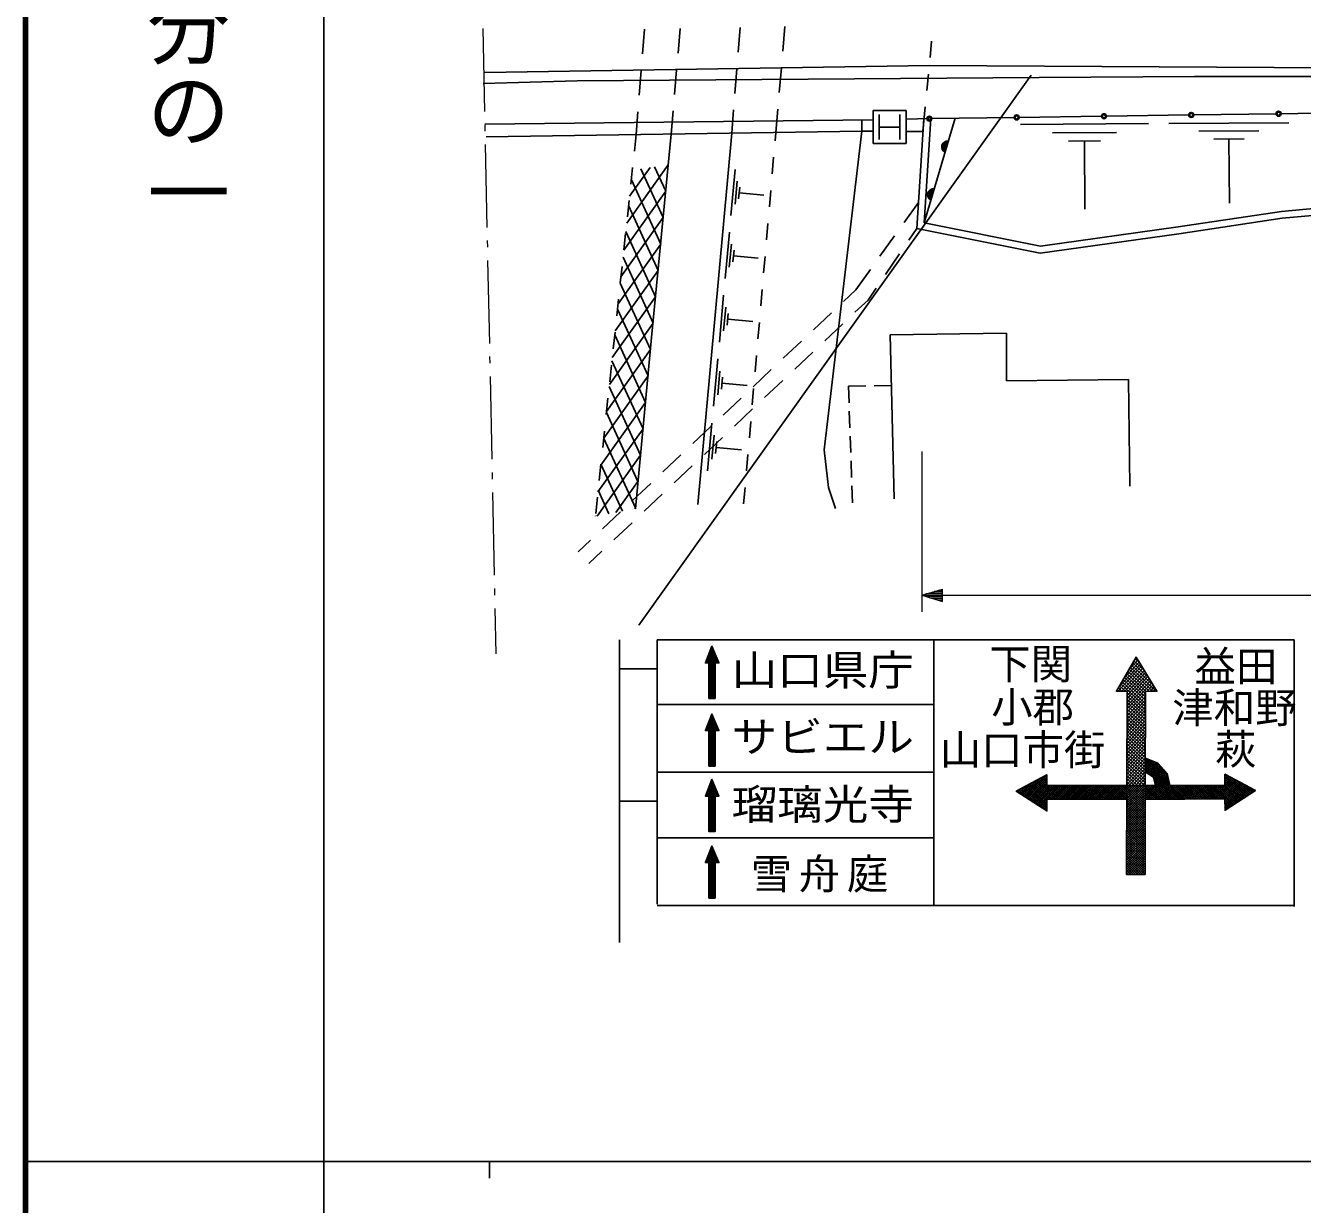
# Model space of a CAD drawing. Units: millimetres, scale not verified. Extents: x 40000 to 680000, y 20000 to 380000.
# Drawn here: x 40000 to 117080, y 202409 to 273561 of the extents above; entities that cross this region are included whole.
import ezdxf
from ezdxf.enums import TextEntityAlignment as Align

# ---------------------------------------------------------------- set-up
doc = ezdxf.new("R2010")
doc.units = ezdxf.units.MM
doc.header["$LTSCALE"] = 1000
for name, color, linetype, lineweight in [('M-BGD', 7, 'Continuous', 25), ('M-BGD-HTXT', 7, 'Continuous', 13), ('M-STR-HTXT', 7, 'Continuous', 13), ('M-STR-STR1', 1, 'Continuous', 25), ('M-STR-STRC', 7, 'Continuous', 25), ('M-STR-STRD', 7, 'Continuous', 25), ('M-TTL', 2, 'Continuous', 140), ('M-TTL-BAND', 7, 'Continuous', 25)]:
    doc.layers.add(name, color=color, linetype=linetype, lineweight=lineweight)
doc.styles.add('@ＭＳ ゴシック', font='')
doc.styles.add('ＭＳ ゴシック', font='')
doc.styles.get('@ＭＳ ゴシック').set_extended_font_data('@MS Gothic')
doc.styles.get('ＭＳ ゴシック').set_extended_font_data('MS Gothic')

msp = doc.modelspace()

# ---------------------------------------------------------------- hatches: boundary and pattern name
at = {"layer": 'M-STR-STRC'}
h = msp.add_hatch(dxfattribs=at)
h.set_pattern_fill('USER', color=256, style=0, pattern_type=2)
h.set_pattern_definition([(47.15215, (375078, 253963), (-34.59293, 32.08711), []), (137.15215, (375078, 253963), (-32.08871, -34.59466), [])])
h.paths.add_polyline_path([(81625, 235096), (81859, 235096), (81433, 236094), (81040, 235096), (81255, 235096), (81255, 232948), (81627, 232950)])
h = msp.add_hatch(dxfattribs=at)
h.set_pattern_fill('USER', color=256, style=0, pattern_type=2)
h.set_pattern_definition([(46.94442, (982833, 287174), (-102.80395, 96.05284), []), (136.94442, (982833, 287174), (-96.05764, -102.80909), [])])
h.paths.add_polyline_path([(107597, 233368), (108294, 233385), (107035, 235445), (105853, 233385), (106492, 233365), (106469, 227687), (107578, 227687)])
h = msp.add_hatch(dxfattribs=at)
h.set_pattern_fill('USER', color=256, style=0, pattern_type=2)
h.set_pattern_definition([(47.15215, (375078, 249878), (-34.59293, 32.08711), []), (137.15215, (375078, 249878), (-32.08871, -34.59466), [])])
h.paths.add_polyline_path([(81625, 231010), (81859, 231010), (81433, 232009), (81040, 231010), (81255, 231010), (81255, 228863), (81627, 228865)])
h = msp.add_hatch(dxfattribs=at)
h.set_pattern_fill('USER', color=256, style=0, pattern_type=2)
h.set_pattern_definition([(13.422, (108711, 227694), (-23.212, 97.2687), []), (103.422, (108711, 227694), (-97.2687, -23.212), [])])
h.paths.add_polyline_path([(107580, 228519), (108090, 228206), (108209, 227691), (109078, 227697), (108915, 228411), (108348, 229049), (107583, 229350)])
h = msp.add_hatch(dxfattribs=at)
h.set_pattern_fill('USER', color=256, style=0, pattern_type=2)
h.set_pattern_definition([(137.15025, (69616, 742582), (-56.30232, -60.69517), []), (227.15025, (69616, 742582), (60.6982, -56.30513), [])])
h.paths.add_polyline_path([(101653, 227686), (101647, 228343), (99805, 227349), (101653, 226164), (101656, 226862), (106472, 226860), (106469, 227688)])
h = msp.add_hatch(dxfattribs=at)
h.set_pattern_fill('USER', color=256, style=0, pattern_type=2)
h.set_pattern_definition([(43.23603, (140959, 742818), (-56.71023, 60.31421), []), (313.23603, (140959, 742818), (60.31722, 56.71307), [])])
h.paths.add_polyline_path([(112393, 227717), (112395, 228374), (114243, 227393), (112404, 226196), (112396, 226894), (107581, 226859), (107578, 227687)])
h = msp.add_hatch(dxfattribs=at)
h.set_pattern_fill('USER', color=256, style=0, pattern_type=2)
h.set_pattern_definition([(47.15215, (375078, 245926), (-34.59293, 32.08711), []), (137.15215, (375078, 245926), (-32.08871, -34.59466), [])])
h.paths.add_polyline_path([(81625, 227058), (81859, 227058), (81433, 228057), (81040, 227058), (81255, 227058), (81255, 224911), (81627, 224912)])
h = msp.add_hatch(dxfattribs=at)
h.set_pattern_fill('USER', color=256, style=0, pattern_type=2)
h.set_pattern_definition([(44.9953, (107164, 222328), (-70.705, 70.7164), []), (134.9953, (107164, 222328), (-70.7164, -70.705), [])])
h.paths.add_polyline_path([(106469, 227687), (107578, 227687), (107582, 222328), (106457, 222328)])
h = msp.add_hatch(dxfattribs=at)
h.set_pattern_fill('USER', color=256, style=0, pattern_type=2)
h.set_pattern_definition([(47.15215, (375078, 241913), (-34.59293, 32.08711), []), (137.15215, (375078, 241913), (-32.08871, -34.59466), [])])
h.paths.add_polyline_path([(81625, 223045), (81859, 223045), (81433, 224043), (81040, 223045), (81255, 223045), (81255, 220898), (81627, 220899)])

# ---------------------------------------------------------------- linework, layer by layer
at = {"layer": 'M-BGD'}
for p, q in [((77245, 271850), (77363, 273345)), ((79512, 273386), (79387, 271892)), ((83147, 273449), (83026, 271954)), ((85839, 273500), (85710, 272006)), ((77048, 269358), (77166, 270853)), ((79303, 270895), (79177, 269401)), ((82946, 270957), (82825, 269462)), ((85624, 271009), (85495, 269515)), ((76860, 266980), (76969, 268361)), ((79093, 268404), (78976, 267013)), ((82744, 268465), (82631, 267069)), ((85409, 268519), (85288, 267110)), ((120759, 268310), (115789, 268240)), ((67717, 267603), (91150, 267870)), ((90482, 267190), (90475, 267862)), ((94557, 267942), (93108, 267910)), ((94217, 267934), (93803, 261319)), ((96115, 267964), (94244, 261657)), ((94637, 267943), (94244, 261657)), ((99677, 268014), (94707, 267944)), ((104948, 268088), (99977, 268018)), ((100056, 267590), (107777, 267642)), ((110218, 268162), (105248, 268092)), ((109011, 267651), (116265, 267699)), ((115489, 268236), (110518, 268166)), ((76860, 266980), (76753, 265986)), ((78976, 267013), (77793, 254734)), ((82631, 267069), (80587, 244659)), ((85244, 266603), (85288, 267110)), ((90482, 267190), (88207, 247961)), ((101990, 267089), (105850, 267115)), ((110827, 267179), (114455, 267204)), ((111738, 266702), (113551, 266714)), ((112644, 266708), (112670, 262839)), ((102958, 266580), (104889, 266593)), ((103924, 266587), (103951, 262469)), ((85071, 264611), (85158, 265607)), ((78797, 265153), (76288, 261632)), ((77704, 264998), (76461, 263254)), ((76647, 264992), (76541, 263997)), ((77145, 264919), (78492, 261968)), ((77971, 265036), (78644, 263560)), ((82580, 262102), (82833, 264880)), ((76568, 264255), (78339, 260375)), ((82828, 262780), (82955, 264169)), ((83045, 263110), (83109, 263804)), ((84899, 262618), (84985, 263614)), ((78644, 263560), (76115, 260010)), ((76435, 263003), (76328, 262009)), ((83077, 263457), (84558, 263322)), ((93901, 262890), (93033, 261677)), ((76402, 262694), (78187, 258782)), ((109567, 261414), (115807, 262344)), ((115807, 262344), (120335, 262764)), ((115858, 261928), (120372, 262347)), ((78492, 261968), (75941, 258387)), ((84726, 260625), (84813, 261622)), ((93803, 261319), (93315, 260603)), ((93803, 261319), (101245, 259814)), ((94244, 261657), (101258, 260239)), ((101258, 260239), (109567, 261414)), ((109627, 260999), (115858, 261928)), ((76222, 261014), (76116, 260020)), ((76235, 261133), (78035, 257190)), ((82232, 258289), (82488, 261093)), ((92451, 260863), (91578, 259644)), ((101245, 259814), (109627, 260999)), ((78339, 260375), (75768, 256765)), ((82483, 258973), (82611, 260375)), ((82702, 259306), (82766, 260007)), ((92752, 259777), (91907, 258538)), ((76009, 259026), (75903, 258031)), ((76068, 259572), (77882, 255597)), ((82734, 259657), (84229, 259520)), ((84554, 258633), (84640, 259629)), ((78187, 258782), (75594, 255143)), ((90995, 258831), (90127, 257617)), ((75901, 258011), (77730, 254004)), ((84382, 256640), (84468, 257637)), ((90127, 257617), (89377, 256910)), ((91344, 257711), (90856, 256996)), ((78035, 257190), (75421, 253521)), ((75797, 257037), (75691, 256043)), ((81882, 254449), (82140, 257280)), ((90856, 256996), (90068, 256253)), ((75734, 256450), (77577, 252411)), ((82135, 255139), (82264, 256555)), ((82356, 255476), (82420, 256183)), ((88650, 256224), (87559, 255194)), ((77882, 255597), (75247, 251898)), ((82388, 255830), (83898, 255692)), ((84209, 254648), (84295, 255644)), ((89341, 255566), (88250, 254537)), ((75584, 255048), (75478, 254054)), ((75567, 254889), (77425, 250819)), ((77793, 254734), (76811, 244395)), ((86831, 254508), (85740, 253479)), ((92186, 254903), (99213, 254988)), ((92440, 244997), (92186, 254903)), ((99213, 254988), (99213, 252109)), ((77730, 254004), (75074, 250276)), ((84037, 252655), (84123, 253651)), ((87523, 253851), (86431, 252821)), ((75372, 253060), (75265, 252065)), ((75400, 253328), (77273, 249226)), ((81529, 250581), (81789, 253439)), ((77577, 252411), (74901, 248654)), ((81784, 251278), (81915, 252707)), ((82008, 251618), (82073, 252333)), ((85013, 252792), (83922, 251763)), ((85704, 252135), (84613, 251106)), ((99213, 252109), (106579, 252194)), ((106579, 252194), (106664, 245759)), ((75233, 251767), (77120, 247633)), ((82040, 251975), (83564, 251836)), ((83864, 250663), (83951, 251659)), ((90719, 251814), (89673, 251804)), ((89673, 251804), (89708, 250782)), ((92265, 251828), (91219, 251819)), ((77425, 250819), (74727, 247032)), ((75159, 251071), (75053, 250077)), ((83194, 251077), (82103, 250047)), ((75067, 250206), (76968, 246040)), ((83886, 250419), (82795, 249390)), ((89726, 250283), (89760, 249283)), ((77273, 249226), (74554, 245409)), ((74946, 249082), (74840, 248088)), ((81376, 249361), (80285, 248332)), ((81173, 246686), (81437, 249572)), ((83692, 248670), (83778, 249666)), ((74900, 248645), (76816, 244448)), ((82067, 248704), (80976, 247674)), ((81432, 247390), (81563, 248833)), ((81657, 247733), (81723, 248455)), ((89778, 248784), (89812, 247784)), ((77120, 247633), (74502, 243958)), ((79558, 247645), (78467, 246616)), ((81690, 248094), (83228, 247954)), ((83520, 246678), (83606, 247674)), ((88207, 247961), (88461, 245675)), ((74734, 247094), (74628, 246099)), ((74733, 247084), (76028, 244247)), ((80249, 246988), (79158, 245959)), ((89829, 247284), (89864, 246285)), ((76968, 246040), (75637, 244173)), ((77739, 245930), (76648, 244900)), ((74566, 245523), (75219, 244093)), ((78431, 245272), (77340, 244243)), ((83347, 244685), (83433, 245681)), ((88461, 245675), (88884, 244405)), ((89881, 245785), (89917, 244763)), ((74521, 245105), (74415, 244111)), ((76816, 244448), (76773, 244388)), ((74399, 243962), (74409, 243940)), ((75921, 244214), (74830, 243185)), ((76612, 243557), (75521, 242527)), ((74102, 242498), (73353, 241791)), ((74794, 241841), (74006, 241098))]:
    msp.add_line(p, q, dxfattribs=at)
for centre, radius in [((105098, 268090), 150), ((110368, 268164), 150), ((110368, 268164), 120), ((110368, 268164), 100), ((110368, 268164), 100), ((110368, 268164), 100), ((110368, 268164), 100), ((115639, 268238), 150), ((115639, 268238), 120), ((115639, 268238), 100), ((115639, 268238), 100), ((115639, 268238), 100), ((115639, 268238), 100), ((94557, 267942), 150), ((94557, 267942), 120), ((94557, 267942), 100), ((94557, 267942), 100), ((94557, 267942), 100), ((94557, 267942), 100), ((99827, 268016), 150), ((99827, 268016), 120), ((99827, 268016), 100), ((99827, 268016), 100), ((99827, 268016), 100), ((99827, 268016), 100), ((105098, 268090), 120), ((105098, 268090), 100), ((105098, 268090), 100), ((105098, 268090), 100), ((105098, 268090), 100)]:
    msp.add_circle(centre, radius, dxfattribs=at)
for centre, radius, start, end in [((95658, 266233), 354, 82.27064, 244.67582), ((95658, 266233), 283, 84.49468, 242.45178), ((95658, 266233), 212, 88.24101, 238.70545), ((95658, 266233), 142, 95.95274, 230.99372), ((95658, 266233), 100, 106.2704, 220.67606), ((95658, 266233), 100, 106.2704, 220.67606), ((94804, 263357), 354, 82.27064, 244.67582), ((94804, 263357), 283, 84.49468, 242.45178), ((94804, 263357), 212, 88.24101, 238.70545), ((94804, 263357), 142, 95.95274, 230.99372), ((94804, 263357), 100, 106.2704, 220.67606), ((94804, 263357), 100, 106.2704, 220.67606)]:
    msp.add_arc(centre, radius, start, end, dxfattribs=at)
at = {"layer": 'M-BGD-HTXT'}
for p, q in [((67726, 268378), (67621, 273377)), ((67751, 267178), (67743, 267578)), ((67873, 261380), (67768, 266378)), ((67898, 260180), (67889, 260580)), ((68019, 254381), (67915, 259380)), ((68044, 253181), (68036, 253581)), ((68166, 247383), (68061, 252382)), ((68191, 246183), (68183, 246583)), ((68312, 240384), (68208, 245383)), ((68338, 239184), (68329, 239584)), ((68412, 235632), (68354, 238385))]:
    msp.add_line(p, q, dxfattribs=at)
at = {"layer": 'M-STR-HTXT'}
for p, q in [((94094, 247853), (94094, 238178)), ((94094, 239178), (95344, 239553)), ((94094, 239178), (95344, 238803)), ((94094, 239178), (95344, 239178)), ((95344, 239253), (94344, 239253)), ((95344, 239103), (94344, 239103)), ((94594, 239328), (95344, 239328)), ((94594, 239028), (95344, 239028)), ((95344, 239403), (94844, 239403)), ((95344, 238953), (94844, 238953)), ((95094, 239478), (95344, 239478)), ((95344, 238803), (95344, 239553)), ((95344, 239178), (170559, 239178)), ((95094, 238878), (95344, 238878))]:
    msp.add_line(p, q, dxfattribs=at)
at = {"layer": 'M-STR-STR1'}
for p, q in [((94693, 272627), (94598, 271631)), ((94502, 270636), (94407, 269640)), ((94311, 268645), (94169, 267159)), ((67802, 266841), (90482, 267190)), ((90482, 267190), (91170, 267188)), ((93158, 267168), (94169, 267159))]:
    msp.add_line(p, q, dxfattribs=at)
at = {"layer": 'M-STR-STRC'}
for p, q in [((77013, 237371), (100701, 270559)), ((91158, 266433), (91158, 268433)), ((91158, 268433), (93158, 268433)), ((93158, 268433), (93158, 266433)), ((91533, 268183), (91533, 266683)), ((92783, 268183), (92783, 266683)), ((91533, 267433), (92783, 267433)), ((93158, 266433), (91158, 266433)), ((75858, 236481), (75858, 218224)), ((78133, 236481), (116570, 236481)), ((78133, 236481), (78133, 220528)), ((94821, 236481), (94821, 220454)), ((116570, 236481), (116570, 220385)), ((75858, 234726), (78133, 234726)), ((78133, 232579), (94821, 232579)), ((78133, 228494), (94821, 228494)), ((75858, 226755), (78133, 226755)), ((78133, 224542), (94821, 224542)), ((116570, 220454), (78133, 220454)), ((116570, 220385), (116570, 220454))]:
    msp.add_line(p, q, dxfattribs=at)
for points in [[(81625, 235096), (81859, 235096), (81433, 236094), (81040, 235096), (81255, 235096), (81255, 232948), (81627, 232950)], [(107597, 233368), (108294, 233385), (107035, 235445), (105853, 233385), (106492, 233365), (106469, 227687), (107578, 227687)], [(81625, 231010), (81859, 231010), (81433, 232009), (81040, 231010), (81255, 231010), (81255, 228863), (81627, 228865)], [(107580, 228519), (108090, 228206), (108209, 227691), (109078, 227697), (108915, 228411), (108348, 229049), (107583, 229350)], [(101653, 227686), (101647, 228343), (99805, 227349), (101653, 226164), (101656, 226862), (106472, 226860), (106469, 227688)], [(112393, 227717), (112395, 228374), (114243, 227393), (112404, 226196), (112396, 226894), (107581, 226859), (107578, 227687)], [(81625, 227058), (81859, 227058), (81433, 228057), (81040, 227058), (81255, 227058), (81255, 224911), (81627, 224912)], [(106469, 227687), (107578, 227687), (107582, 222328), (106457, 222328)], [(81625, 223045), (81859, 223045), (81433, 224043), (81040, 223045), (81255, 223045), (81255, 220898), (81627, 220899)]]:
    msp.add_lwpolyline(points, close=True, dxfattribs=at)
at = {"layer": 'M-STR-STRD'}
for p, q in [((67717, 270736), (94557, 271159)), ((94557, 271159), (122666, 270990)), ((67633, 270059), (73305, 270228)), ((73305, 270228), (101191, 270425)), ((101191, 270425), (110559, 270482)), ((110559, 270482), (132911, 270482))]:
    msp.add_line(p, q, dxfattribs=at)
at = {"layer": 'M-TTL'}
msp.add_line((40000, 380000), (40000, 20000), dxfattribs=at)
at = {"layer": 'M-TTL-BAND'}
for p, q in [((58000, 370000), (58000, 20000)), ((40000, 205000), (579000, 205000)), ((68000, 205000), (68000, 204000))]:
    msp.add_line(p, q, dxfattribs=at)

# ---------------------------------------------------------------- texts
at = {"layer": 'M-STR-STRC', "style": 'ＭＳ ゴシック'}
for s, p in [('下関', (100674, 233564)), ('益田', (113066, 233421)), ('小郡', (100793, 230960)), ('津和野', (112977, 230921)), ('山口市街', (100186, 228382)), ('萩', (113050, 228421))]:
    msp.add_text(s, height=1833, dxfattribs=at).set_placement(p, align=Align.BOTTOM_CENTER)
at = {"layer": 'M-STR-STRC', "style": 'ＭＳ ゴシック', "width": 1.1}
for s, p in [('山口県庁', (88126, 233193)), ('サビエル', (88126, 229163)), ('瑠璃光寺', (88126, 225089))]:
    msp.add_text(s, height=1833, dxfattribs=at).set_placement(p, align=Align.BOTTOM_CENTER)
at = {"layer": 'M-STR-STRC', "insert": (88126, 221233), "char_height": 1833, "attachment_point": 8, "style": 'ＭＳ ゴシック'}
msp.add_mtext('\\T1.16;雪舟庭', dxfattribs=at)
at = {"layer": 'M-TTL-BAND', "style": '@ＭＳ ゴシック'}
msp.add_text('縮尺千分の一', height=3666, rotation=270, dxfattribs=at).set_placement((49777, 261030), align=Align.MIDDLE_RIGHT)

doc.saveas('drawing.dxf')
